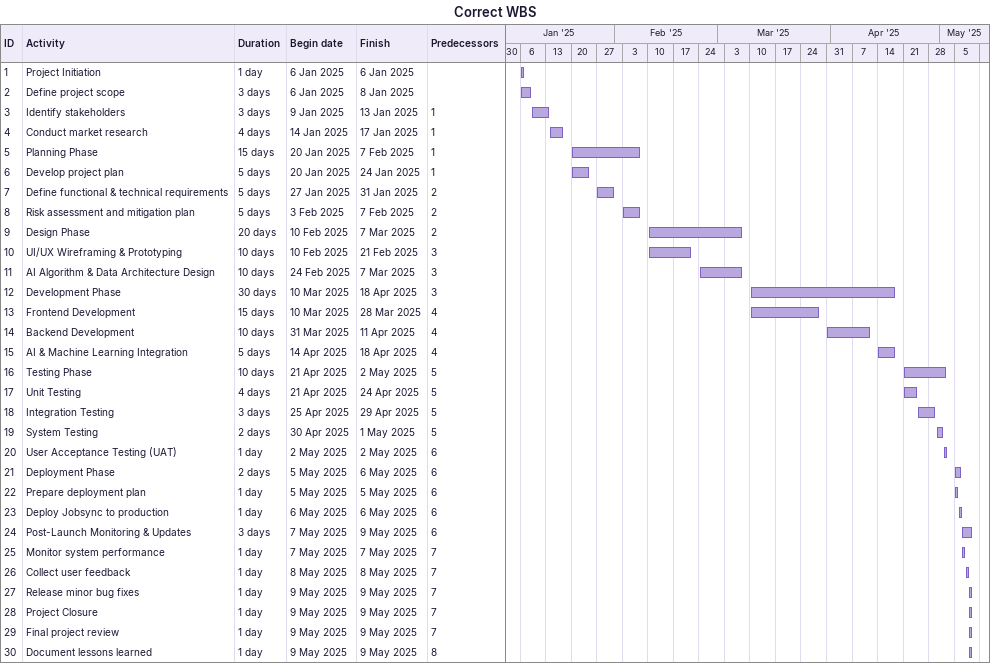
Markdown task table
Correct WBS

| ID | Task | Duration | Start | Finish | Predecessors |
|---|---|---|---|---|---|
| 1 | Project Initiation | 1d | 2025-01-06 | 2025-01-06 |  |
| 2 | Define project scope | 3d | 2025-01-06 | 2025-01-08 |  |
| 3 | Identify stakeholders | 3d | 2025-01-09 | 2025-01-13 | 1 |
| 4 | Conduct market research | 4d | 2025-01-14 | 2025-01-17 | 1 |
| 5 | Planning Phase | 15d | 2025-01-20 | 2025-02-07 | 1 |
| 6 | Develop project plan | 5d | 2025-01-20 | 2025-01-24 | 1 |
| 7 | Define functional & technical requirements | 5d | 2025-01-27 | 2025-01-31 | 2 |
| 8 | Risk assessment and mitigation plan | 5d | 2025-02-03 | 2025-02-07 | 2 |
| 9 | Design Phase | 20d | 2025-02-10 | 2025-03-07 | 2 |
| 10 | UI/UX Wireframing & Prototyping | 10d | 2025-02-10 | 2025-02-21 | 3 |
| 11 | AI Algorithm & Data Architecture Design | 10d | 2025-02-24 | 2025-03-07 | 3 |
| 12 | Development Phase | 30d | 2025-03-10 | 2025-04-18 | 3 |
| 13 | Frontend Development | 15d | 2025-03-10 | 2025-03-28 | 4 |
| 14 | Backend Development | 10d | 2025-03-31 | 2025-04-11 | 4 |
| 15 | AI & Machine Learning Integration | 5d | 2025-04-14 | 2025-04-18 | 4 |
| 16 | Testing Phase | 10d | 2025-04-21 | 2025-05-02 | 5 |
| 17 | Unit Testing | 4d | 2025-04-21 | 2025-04-24 | 5 |
| 18 | Integration Testing | 3d | 2025-04-25 | 2025-04-29 | 5 |
| 19 | System Testing | 2d | 2025-04-30 | 2025-05-01 | 5 |
| 20 | User Acceptance Testing (UAT) | 1d | 2025-05-02 | 2025-05-02 | 6 |
| 21 | Deployment Phase | 2d | 2025-05-05 | 2025-05-06 | 6 |
| 22 | Prepare deployment plan | 1d | 2025-05-05 | 2025-05-05 | 6 |
| 23 | Deploy Jobsync to production | 1d | 2025-05-06 | 2025-05-06 | 6 |
| 24 | Post-Launch Monitoring & Updates | 3d | 2025-05-07 | 2025-05-09 | 6 |
| 25 | Monitor system performance | 1d | 2025-05-07 | 2025-05-07 | 7 |
| 26 | Collect user feedback | 1d | 2025-05-08 | 2025-05-08 | 7 |
| 27 | Release minor bug fixes | 1d | 2025-05-09 | 2025-05-09 | 7 |
| 28 | Project Closure | 1d | 2025-05-09 | 2025-05-09 | 7 |
| 29 | Final project review | 1d | 2025-05-09 | 2025-05-09 | 7 |
| 30 | Document lessons learned | 1d | 2025-05-09 | 2025-05-09 | 8 |
